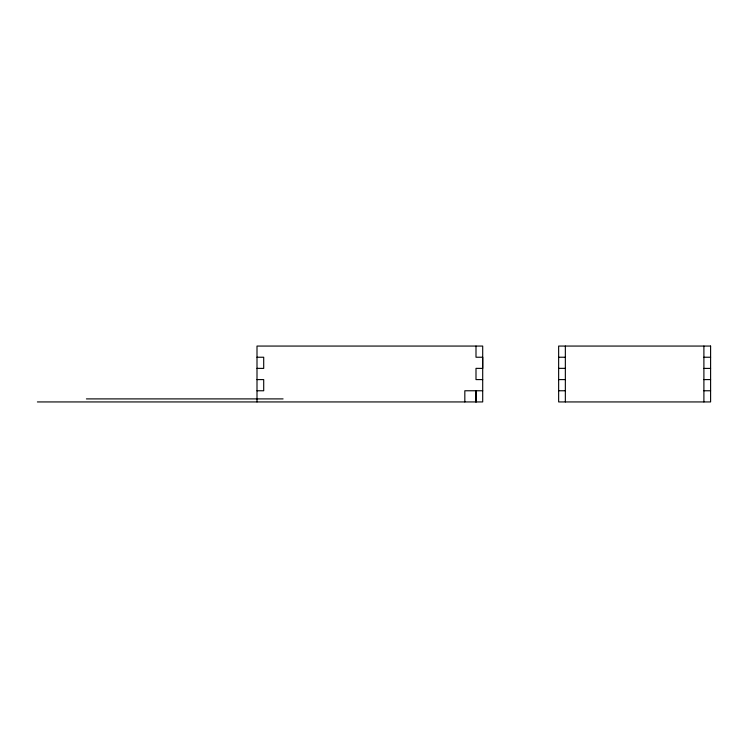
<?xml version="1.0" encoding="UTF-8"?>
<svg xmlns="http://www.w3.org/2000/svg" width="748" height="748" viewBox="0 0 748 748"><rect width="100%" height="100%" fill="white"/><g stroke="black" fill="none" stroke-linecap="round" stroke-linejoin="round"><path stroke-width="1.12" d="M257.003 357.235L263.707 357.235L263.707 368.409L257.003 368.353M558.644 357.235L565.348 357.235M703.896 357.235L710.6 357.235M558.644 368.353L565.348 368.353M703.896 368.409L710.6 368.409M257.003 379.591L263.707 379.591L263.707 390.765L257.003 390.765M482.703 379.591L475.999 379.591L475.999 368.353L482.703 368.409L482.703 357.235L475.999 357.235L475.999 346.062M558.644 379.591L565.348 379.591M703.896 379.591L710.6 379.591M482.703 390.765L464.826 390.765L464.826 401.938M558.644 390.765L565.348 390.765M703.896 390.765L710.6 390.765M86.413 398.899L283.071 398.899M37.4 401.938L482.703 401.938L482.703 346.062L257.003 346.062L257.003 401.938M703.896 346.062L703.896 401.938M565.348 346.062L565.348 401.938M475.999 390.765L475.999 401.938L475.999 390.765M710.6 346.062L558.644 346.062L558.644 401.938L710.6 401.938L710.6 346.062"/></g></svg>
